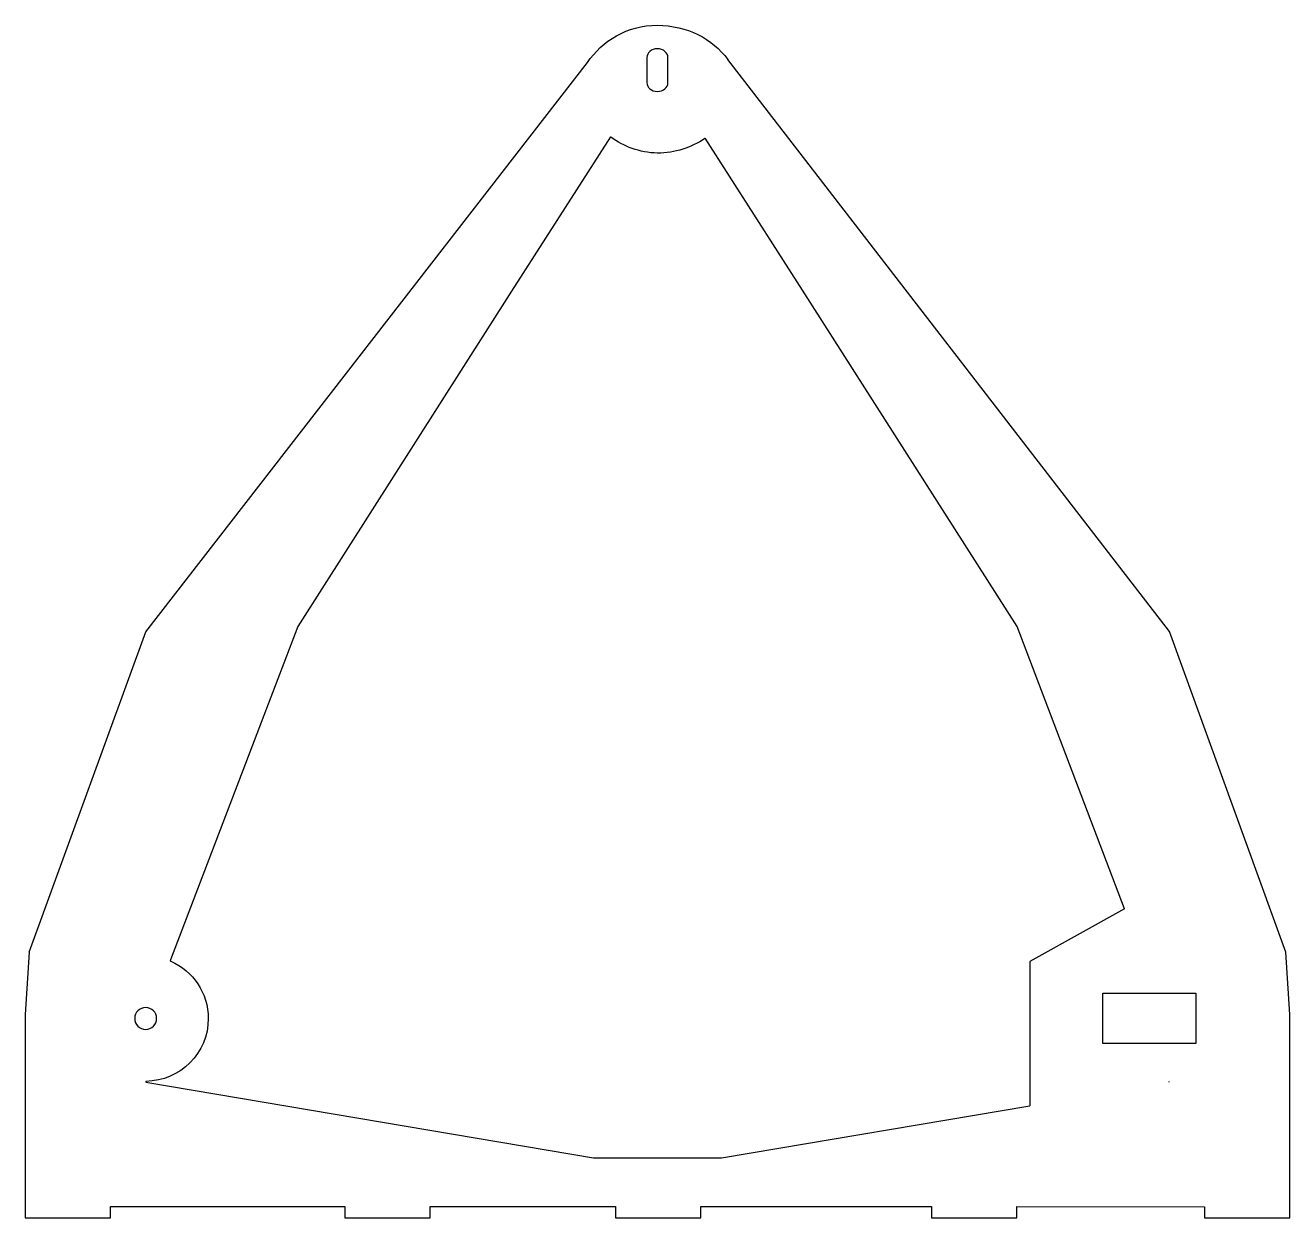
# Model space of a CAD drawing. Extents: x 0 to 296, y 0 to 280.
import ezdxf

# ---------------------------------------------------------------- set-up
doc = ezdxf.new("R2010")
doc.units = 0
doc.layers.add('SupportBack', color=7, linetype='CONTINUOUS')

msp = doc.modelspace()

# ---------------------------------------------------------------- linework, layer by layer
at = {"layer": 'SupportBack', "color": 7}
for p, q in [((148.201455, 274.093322), (148.201455, 274.093322)), ((28.248922, 137.419172), (131.790745, 270.861298)), ((131.790745, 270.861298), (131.790745, 270.861298)), ((145.720985, 272.017542), (145.720985, 266.170735)), ((150.681925, 266.170735), (150.681925, 272.017542)), ((164.678835, 271.612131), (164.679355, 271.612131)), ((268.248745, 137.444352), (164.679355, 271.612131)), ((137.189715, 253.421966), (114.008074, 217.291107)), ((137.275715, 253.359466), (137.189715, 253.421966)), ((159.428015, 253.144623), (159.342115, 253.084076)), ((182.226845, 217.462982), (159.428015, 253.144623)), ((148.197525, 249.416107), (148.199525, 249.416107)), ((114.008074, 217.291107), (63.887001, 138.634862)), ((232.549015, 138.642872), (182.226845, 217.462982)), ((182.226845, 217.462982), (182.226845, 217.462982)), ((182.226845, 217.462982), (182.226845, 217.462982)), ((0.939996, 62.243712), (28.248922, 137.419172)), ((63.887001, 138.634862), (34.047157, 60.431732)), ((232.555015, 138.634872), (232.549015, 138.642872)), ((257.693565, 72.424572), (232.555015, 138.634872)), ((295.562845, 62.254062), (268.248745, 137.444352)), ((257.693565, 72.424572), (235.513425, 60.078222)), ((0.879018, 62.253922), (0.000002, 47.676222)), ((296.441845, 47.676362), (295.562845, 62.254062)), ((34.045207, 60.431732), (33.945598, 60.259862)), ((33.945598, 60.259862), (34.14091, 60.117282)), ((34.047157, 60.431732), (34.045207, 60.431732)), ((34.14091, 60.117282), (34.14872, 60.136782)), ((235.513425, 60.078222), (235.540625, 26.270472)), ((252.633005, 52.628602), (274.433004, 52.628602)), ((252.633005, 40.828602), (252.633005, 52.628602)), ((274.433004, 52.628602), (274.433004, 40.828602)), ((0.000002, 47.676222), (0.000002, 2.666532)), ((28.220985, 49.293062), (28.220985, 49.293062)), ((296.441845, 2.664382), (296.441845, 47.676362)), ((274.433004, 40.828602), (252.633005, 40.828602)), ((28.240517, 31.974672), (28.224892, 31.775452)), ((28.224892, 31.775452), (133.193645, 14.072332)), ((268.148715, 31.769592), (268.166315, 31.771592)), ((268.166315, 31.771592), (268.150715, 31.968862)), ((163.209265, 14.072332), (235.540575, 26.270472)), ((133.193645, 14.072332), (163.209265, 14.072332)), ((0, 2.666392), (0, 0.002072)), ((0, 0.002072), (19.999812, 0.002072)), ((19.999812, 0.002072), (19.999812, 2.637162)), ((19.999812, 2.637162), (74.898268, 2.625562)), ((74.898268, 2.625562), (74.898268, 0.001982)), ((74.898268, 0.001982), (94.898085, 0.001982)), ((94.898085, 0.001982), (94.898085, 2.621322)), ((94.898085, 2.621322), (138.365195, 2.611222)), ((138.365195, 2.611222), (138.365195, 0.000692)), ((138.365195, 0.000692), (158.364495, 0.000692)), ((158.364495, 0.000692), (158.364495, 2.607042)), ((158.364495, 2.607042), (212.496075, 2.596042)), ((212.496075, 2.596042), (212.496075, 0.000792)), ((212.496075, 0.000792), (232.495365, 0.000792)), ((232.495365, 0.000792), (232.495365, 2.591882)), ((232.495365, 2.591882), (276.442545, 2.581782)), ((276.442545, 2.581782), (276.442545, -0.000008)), ((296.441845, 2.604982), (296.441845, 2.664382)), ((296.441845, -0.000008), (296.441845, 2.604982)), ((276.442545, -0.000008), (296.441845, -0.000008))]:
    msp.add_line(p, q, dxfattribs=at)
for points in [[(131.790745, 270.861298), (135.235635, 275.988978), (141.041955, 279.608336), (148.201285, 279.608335)], [(148.201285, 279.608335), (155.096265, 279.608334), (161.162995, 276.42739), (164.678835, 271.612131)], [(148.201455, 274.093322), (146.829345, 274.093322), (145.720985, 273.166435), (145.720985, 272.017542)], [(150.681925, 272.017542), (150.681925, 273.166435), (149.573575, 274.093322), (148.201455, 274.093322)], [(145.720985, 266.170735), (145.720985, 265.021843), (146.829345, 264.093322), (148.201455, 264.093322)], [(148.201455, 264.093322), (149.573575, 264.093322), (150.681925, 265.021843), (150.681925, 266.170735)], [(148.205405, 249.615326), (143.993935, 249.785557), (140.289045, 251.176956), (137.275715, 253.359466)], [(159.342115, 253.084076), (156.178695, 250.897017), (152.342515, 249.61615), (148.205405, 249.615326)], [(34.14872, 60.136782), (39.298839, 57.855112), (42.906534, 52.725252), (42.906533, 46.728572)], [(28.220985, 49.293062), (26.805896, 49.293062), (25.656532, 48.143692), (25.656532, 46.728602)], [(30.785438, 46.728602), (30.785438, 48.143692), (29.636074, 49.293062), (28.220985, 49.293062)], [(25.656532, 46.728602), (25.656532, 45.313522), (26.805896, 44.164152), (28.220985, 44.164152)], [(28.220985, 44.164152), (29.636074, 44.164152), (30.785438, 45.313522), (30.785438, 46.728602)], [(42.906533, 46.728572), (42.906532, 38.616352), (36.332969, 32.041692), (28.240517, 31.974672)]]:
    msp.add_open_spline(points, degree=3, dxfattribs=at)

doc.saveas('drawing.dxf')
